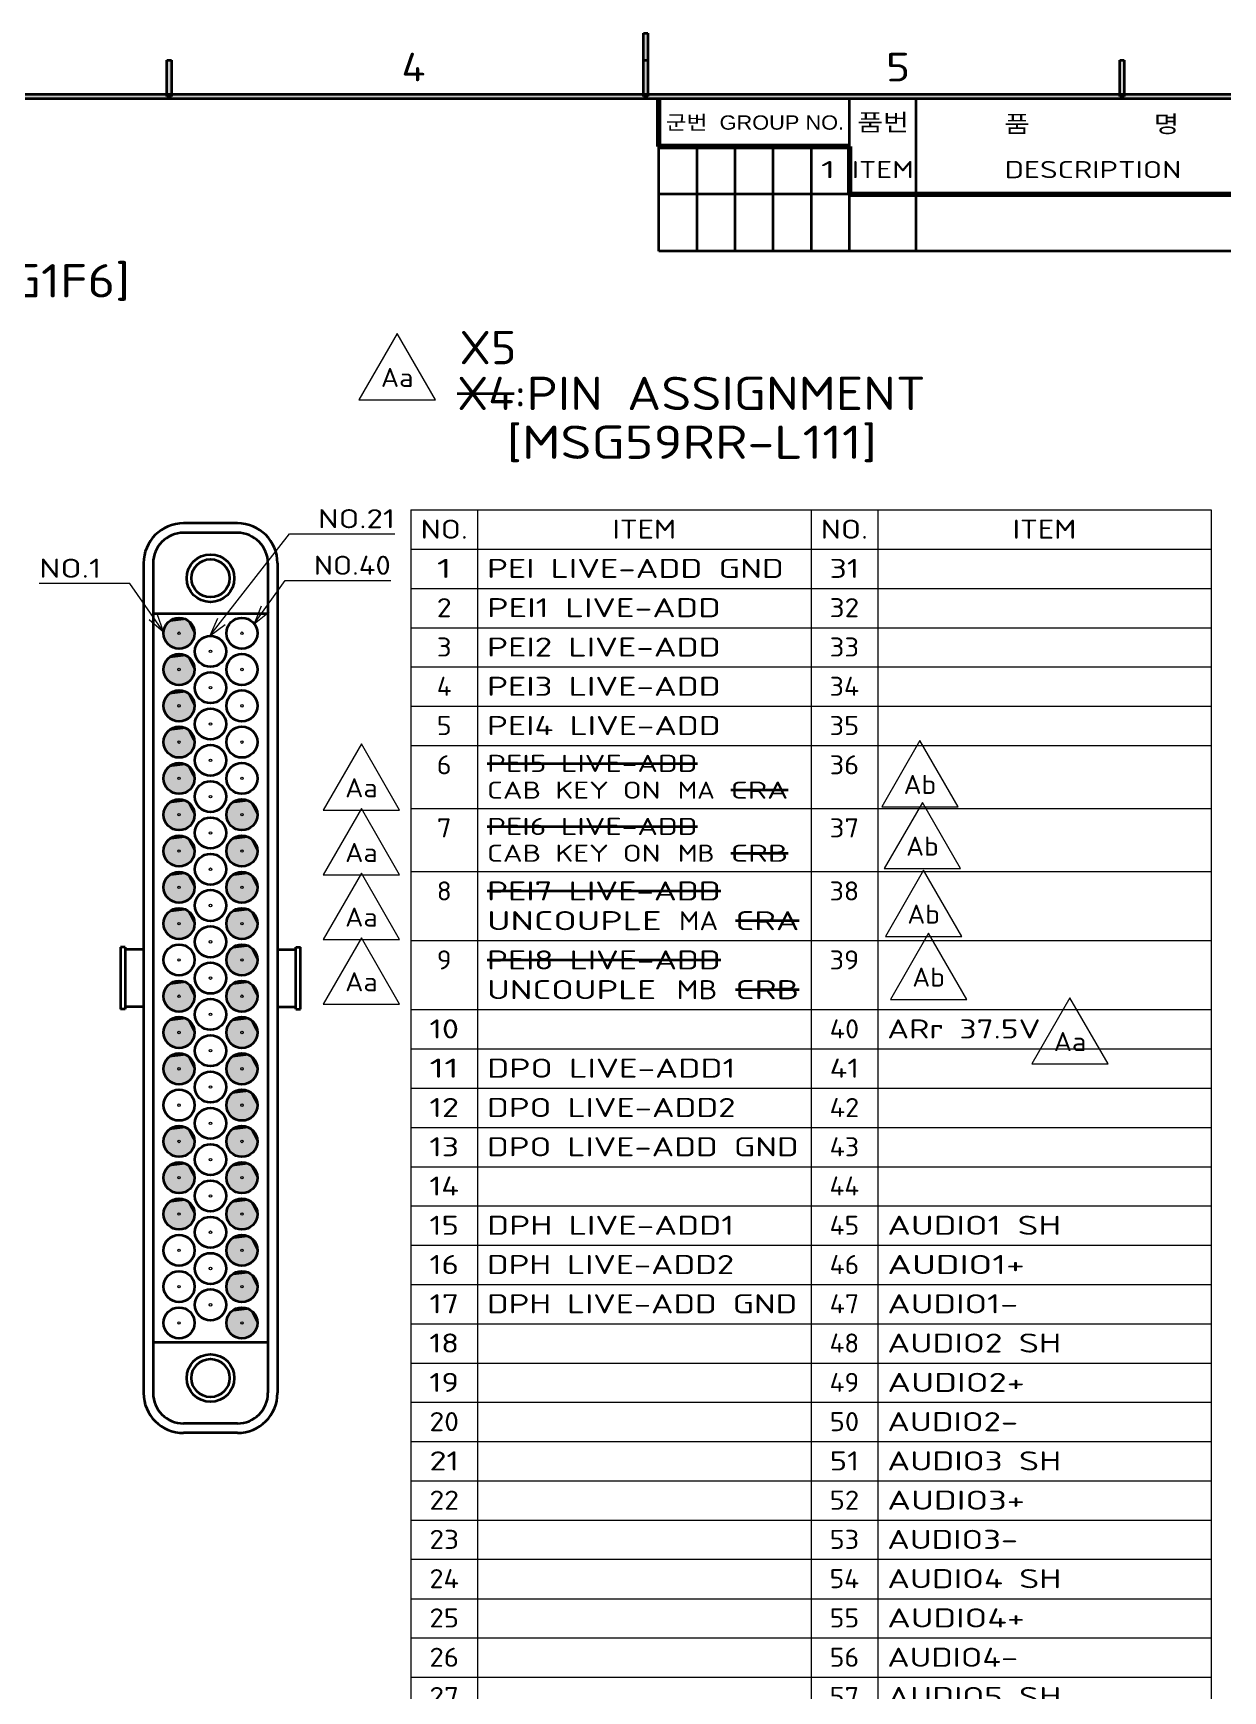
# Model space of a CAD drawing. Extents: x 23 to 417, y 3 to 294.
# Drawn here: x 155.7 to 280.6, y 119.7 to 293.7 of the extents above; entities that cross this region are included whole.
import ezdxf
from ezdxf.enums import TextEntityAlignment as Align

# ---------------------------------------------------------------- set-up
doc = ezdxf.new("R2010")
doc.units = 0
doc.layers.get('0').update_dxf_attribs({"lineweight": 13})
doc.layers.add('3', color=7, linetype='Continuous', lineweight=13)
doc.layers.add('5', color=7, linetype='Continuous', lineweight=13)
doc.styles.get("Standard").update_dxf_attribs({"font": 'isocp.shx'})
doc.styles.add('굴림', font='Gulim.ttf')

# ---------------------------------------------------------------- blocks, each defined once
blk = doc.blocks.new('BLOCK1994')
at = {"layer": '3', "color": 7, "lineweight": 13}
blk.add_text('4', height=3, dxfattribs=at).set_placement((194.37, 288.59), (196.9, 288.59), align=Align.FIT)
blk = doc.blocks.new('BLOCK1996')
at = {"layer": '3', "color": 7, "lineweight": 13}
blk.add_text('5', height=3, dxfattribs=at).set_placement((245.22, 288.59), (247.76, 288.59), align=Align.FIT)
blk = doc.blocks.new('BLOCK2020')
at = {"layer": '5', "color": 7, "lineweight": 13}
blk.add_text('ITEM', height=1.8, dxfattribs=at).set_placement((241.64, 278.43), (248.14, 278.43), align=Align.FIT)
blk = doc.blocks.new('BLOCK2021')
at = {"layer": '5', "color": 7, "lineweight": 13}
blk.add_text('DESCRIPTION', height=1.8, dxfattribs=at).set_placement((257.68, 278.43), (276.23, 278.43), align=Align.FIT)
blk = doc.blocks.new('BLOCK2034')
at = {"layer": '5', "color": 7, "lineweight": 13}
blk.add_text('1', height=1.8, dxfattribs=at).set_placement((238.4, 278.43), (239.92, 278.43), align=Align.FIT)
blk = doc.blocks.new('BLOCK2040')
at = {"layer": '3', "color": 7, "lineweight": 5}
blk.add_solid([(410.24, 287.24), (409.76, 286.76), (30, 287.24), (30, 286.76)], dxfattribs=at)
blk = doc.blocks.new('BLOCK2055')
at = {"layer": '3', "color": 7, "lineweight": 5}
blk.add_solid([(169.76, 290.8), (170.24, 290.8), (169.76, 287), (170.24, 287)], dxfattribs=at)
blk = doc.blocks.new('BLOCK2057')
at = {"layer": '3', "color": 7, "lineweight": 5}
blk.add_solid([(220.24, 293.65), (219.76, 293.65), (220.24, 287), (219.76, 287)], dxfattribs=at)
blk = doc.blocks.new('BLOCK2058')
at = {"layer": '3', "color": 7, "lineweight": 5}
blk.add_solid([(220.24, 290.8), (219.76, 290.8), (220.24, 287), (219.76, 287)], dxfattribs=at)
blk = doc.blocks.new('BLOCK2060')
at = {"layer": '3', "color": 7, "lineweight": 5}
blk.add_solid([(270.24, 290.8), (269.76, 290.8), (270.24, 287), (269.76, 287)], dxfattribs=at)
blk = doc.blocks.new('BLOCK2129')
at = {"layer": '3', "color": 7, "lineweight": 5}
blk.add_solid([(270.24, 290.8), (269.76, 290.8), (270.24, 287), (269.76, 287)], dxfattribs=at)
blk = doc.blocks.new('BLOCK2130')
at = {"layer": '3', "color": 7, "lineweight": 5}
blk.add_solid([(270.24, 290.8), (269.76, 290.8), (270.24, 287), (269.76, 287)], dxfattribs=at)
blk = doc.blocks.new('BLOCK2131')
at = {"layer": '3', "color": 7, "lineweight": 5}
blk.add_solid([(270.24, 290.8), (269.76, 290.8), (270.24, 287), (269.76, 287)], dxfattribs=at)
blk = doc.blocks.new('BLOCK2132')
at = {"layer": '3', "color": 7, "lineweight": 5}
blk.add_solid([(270.24, 290.8), (269.76, 290.8), (270.24, 287), (269.76, 287)], dxfattribs=at)
blk = doc.blocks.new('BLOCK2214')
at = {"color": 7, "lineweight": 13}
blk.add_text('[FRITS4102R20-29PB0G1F6]', height=3.5, dxfattribs=at).set_placement((284.99, 10.31), (350.21, 10.31), align=Align.FIT)
blk = doc.blocks.new('BLOCK2234')
at = {"color": 7, "lineweight": 13}
blk.add_lwpolyline([(370.5, -43.5), (378.51, -43.5), (374.5, -36.55)], close=True, dxfattribs=at)
blk.add_text('Aa', height=2, dxfattribs=at).set_placement((372.79, -42.15), (376.21, -42.15), align=Align.FIT)
blk = doc.blocks.new('BLOCK2235')
at = {"color": 7, "lineweight": 13}
blk.add_lwpolyline([(370.5, -50.28), (378.51, -50.28), (374.5, -43.34)], close=True, dxfattribs=at)
blk.add_text('Aa', height=2, dxfattribs=at).set_placement((372.79, -48.94), (376.21, -48.94), align=Align.FIT)
blk = doc.blocks.new('BLOCK2236')
at = {"color": 7, "lineweight": 13}
blk.add_lwpolyline([(370.5, -57.07), (378.51, -57.07), (374.5, -50.13)], close=True, dxfattribs=at)
blk.add_text('Aa', height=2, dxfattribs=at).set_placement((372.79, -55.72), (376.21, -55.72), align=Align.FIT)
blk = doc.blocks.new('BLOCK2237')
at = {"color": 7, "lineweight": 13}
blk.add_lwpolyline([(370.5, -63.85), (378.51, -63.85), (374.5, -56.91)], close=True, dxfattribs=at)
blk.add_text('Aa', height=2, dxfattribs=at).set_placement((372.79, -62.51), (376.21, -62.51), align=Align.FIT)
blk = doc.blocks.new('BLOCK2265')
at = {"color": 7, "lineweight": 35, "ltscale": 0.149514}
blk.add_line((461.24, 61.04), (467.22, 61.04), dxfattribs=at)
at = {"color": 7, "lineweight": 13}
for s, p, p2 in [('X4', (461.24, 59.29), (467.22, 59.29)), (':PIN ASSIGNMENT', (467.22, 59.29), (510.42, 59.29))]:
    blk.add_text(s, height=3.5, dxfattribs=at).set_placement(p, p2, align=Align.FIT)
blk = doc.blocks.new('BLOCK2266')
at = {"color": 7, "lineweight": 13}
for points in [[(430.43, 36.02), (426.89, 41.1), (417.37, 41.1)], [(428.9, 37.31), (430.43, 36.02), (429.75, 37.9)]]:
    blk.add_lwpolyline(points, dxfattribs=at)
blk.add_text('NO.1', height=2, dxfattribs=at).set_placement((417.37, 41.69), (423.89, 41.69), align=Align.FIT)
blk = doc.blocks.new('BLOCK2267')
at = {"color": 7, "lineweight": 13}
for points in [[(435.29, 35.59), (443.63, 46.3), (454.71, 46.3)], [(436.07, 37.43), (435.29, 35.59), (436.89, 36.8)]]:
    blk.add_lwpolyline(points, dxfattribs=at)
blk.add_text('NO.21', height=2, dxfattribs=at).set_placement((446.63, 46.89), (454.71, 46.89), align=Align.FIT)
blk = doc.blocks.new('BLOCK2268')
at = {"color": 7, "lineweight": 13}
for points in [[(439.95, 36.85), (443.2, 41.41), (454.27, 41.41)], [(440.65, 38.72), (439.95, 36.85), (441.49, 38.12)]]:
    blk.add_lwpolyline(points, dxfattribs=at)
blk.add_text('NO.40', height=2, dxfattribs=at).set_placement((446.2, 42), (454.27, 42), align=Align.FIT)
blk = doc.blocks.new('BLOCK2269')
at = {"color": 7, "lineweight": 13}
blk.add_text('[MSG59RR-L111]', height=3.5, dxfattribs=at).set_placement((466.44, 54.17), (505.3, 54.17), align=Align.FIT)
blk = doc.blocks.new('BLOCK2270')
at = {"color": 7, "lineweight": 13}
blk.add_text('X5', height=3.5, dxfattribs=at).set_placement((461.48, 64.1), (467.46, 64.1), align=Align.FIT)
blk = doc.blocks.new('BLOCK2271')
at = {"color": 7, "lineweight": 13}
blk.add_lwpolyline([(450.93, 60.37), (458.95, 60.37), (454.94, 67.31)], close=True, dxfattribs=at)
blk.add_text('Aa', height=2, dxfattribs=at).set_placement((453.23, 61.72), (456.65, 61.72), align=Align.FIT)
blk = doc.blocks.new('BLOCK2272')
at = {"color": 7, "lineweight": 13}
blk.add_lwpolyline([(521.55, -9.34), (529.57, -9.34), (525.56, -2.4)], close=True, dxfattribs=at)
blk.add_text('Aa', height=2, dxfattribs=at).set_placement((523.85, -7.99), (527.27, -7.99), align=Align.FIT)
blk = doc.blocks.new('BLOCK2273')
at = {"color": 1, "lineweight": 13}
blk.add_lwpolyline([(505.8, 17.66), (513.82, 17.66), (509.81, 24.6)], close=True, dxfattribs=at)
blk.add_text('Ab', height=2, dxfattribs=at).set_placement((508.1, 19), (511.52, 19), align=Align.FIT)
blk = doc.blocks.new('BLOCK2274')
at = {"color": 1, "lineweight": 13}
blk.add_lwpolyline([(506.06, 11.18), (514.08, 11.18), (510.07, 18.12)], close=True, dxfattribs=at)
blk.add_text('Ab', height=2, dxfattribs=at).set_placement((508.36, 12.52), (511.78, 12.52), align=Align.FIT)
blk = doc.blocks.new('BLOCK2275')
at = {"color": 1, "lineweight": 13}
blk.add_lwpolyline([(506.19, 4.05), (514.21, 4.05), (510.2, 10.99)], close=True, dxfattribs=at)
blk.add_text('Ab', height=2, dxfattribs=at).set_placement((508.49, 5.39), (511.91, 5.39), align=Align.FIT)
blk = doc.blocks.new('BLOCK2276')
at = {"color": 1, "lineweight": 13}
blk.add_lwpolyline([(506.71, -2.56), (514.73, -2.56), (510.72, 4.38)], close=True, dxfattribs=at)
blk.add_text('Ab', height=2, dxfattribs=at).set_placement((509.01, -1.22), (512.43, -1.22), align=Align.FIT)
blk = doc.blocks.new('BLOCK2277')
at = {"color": 7, "lineweight": 5}
for points in [[(432.86, 37.28), (430.84, 34.77), (430.42, 35.92), (430.52, 35.3)], [(432.86, 37.28), (430.42, 35.92), (430.92, 37.04), (430.56, 36.53)], [(432.86, 37.28), (431.94, 34.24), (430.84, 34.77), (431.34, 34.4)], [(432.86, 37.28), (430.92, 37.04), (432.05, 37.49), (431.44, 37.38)], [(432.86, 37.28), (433.1, 34.62), (431.94, 34.24), (432.56, 34.32)], [(432.86, 37.28), (433.33, 36.87), (433.67, 35.7), (433.61, 36.32)], [(432.86, 37.28), (433.67, 35.7), (433.1, 34.62), (433.49, 35.11)]]:
    blk.add_solid(points, dxfattribs=at)
blk = doc.blocks.new('BLOCK2278')
at = {"color": 7, "lineweight": 5}
for points in [[(432.86, 33.47), (430.84, 30.96), (430.42, 32.11), (430.52, 31.49)], [(432.86, 33.47), (430.42, 32.11), (430.92, 33.23), (430.56, 32.72)], [(432.86, 33.47), (431.94, 30.43), (430.84, 30.96), (431.34, 30.59)], [(432.86, 33.47), (430.92, 33.23), (432.05, 33.69), (431.44, 33.57)], [(432.86, 33.47), (433.1, 30.81), (431.94, 30.43), (432.56, 30.51)], [(432.86, 33.47), (433.33, 33.06), (433.67, 31.89), (433.61, 32.51)], [(432.86, 33.47), (433.67, 31.89), (433.1, 30.81), (433.49, 31.3)]]:
    blk.add_solid(points, dxfattribs=at)
blk = doc.blocks.new('BLOCK2279')
at = {"color": 7, "lineweight": 5}
for points in [[(432.86, 29.66), (430.84, 27.15), (430.42, 28.3), (430.52, 27.68)], [(432.86, 29.66), (430.42, 28.3), (430.92, 29.42), (430.56, 28.91)], [(432.86, 29.66), (431.94, 26.62), (430.84, 27.15), (431.34, 26.78)], [(432.86, 29.66), (430.92, 29.42), (432.05, 29.88), (431.44, 29.76)], [(432.86, 29.66), (433.1, 27), (431.94, 26.62), (432.56, 26.7)], [(432.86, 29.66), (433.33, 29.25), (433.67, 28.08), (433.61, 28.7)], [(432.86, 29.66), (433.67, 28.08), (433.1, 27), (433.49, 27.49)]]:
    blk.add_solid(points, dxfattribs=at)
blk = doc.blocks.new('BLOCK2280')
at = {"color": 7, "lineweight": 5}
for points in [[(432.86, 25.85), (430.84, 23.34), (430.42, 24.49), (430.52, 23.87)], [(432.86, 25.85), (430.42, 24.49), (430.92, 25.61), (430.56, 25.1)], [(432.86, 25.85), (431.94, 22.81), (430.84, 23.34), (431.34, 22.97)], [(432.86, 25.85), (430.92, 25.61), (432.05, 26.07), (431.44, 25.95)], [(432.86, 25.85), (433.1, 23.19), (431.94, 22.81), (432.56, 22.89)], [(432.86, 25.85), (433.33, 25.44), (433.67, 24.27), (433.61, 24.89)], [(432.86, 25.85), (433.67, 24.27), (433.1, 23.19), (433.49, 23.68)]]:
    blk.add_solid(points, dxfattribs=at)
blk = doc.blocks.new('BLOCK2281')
at = {"color": 7, "lineweight": 5}
for points in [[(432.86, 22.04), (430.84, 19.53), (430.42, 20.68), (430.52, 20.06)], [(432.86, 22.04), (430.42, 20.68), (430.92, 21.8), (430.56, 21.29)], [(432.86, 22.04), (431.94, 19), (430.84, 19.53), (431.34, 19.16)], [(432.86, 22.04), (430.92, 21.8), (432.05, 22.25), (431.44, 22.14)], [(432.86, 22.04), (433.1, 19.38), (431.94, 19), (432.56, 19.08)], [(432.86, 22.04), (433.33, 21.63), (433.67, 20.46), (433.61, 21.08)], [(432.86, 22.04), (433.67, 20.46), (433.1, 19.38), (433.49, 19.87)]]:
    blk.add_solid(points, dxfattribs=at)
blk = doc.blocks.new('BLOCK2282')
at = {"color": 7, "lineweight": 5}
for points in [[(432.86, 18.23), (430.84, 15.72), (430.42, 16.87), (430.52, 16.25)], [(432.86, 18.23), (430.42, 16.87), (430.92, 17.99), (430.56, 17.48)], [(432.86, 18.23), (431.94, 15.19), (430.84, 15.72), (431.34, 15.35)], [(432.86, 18.23), (430.92, 17.99), (432.05, 18.44), (431.44, 18.33)], [(432.86, 18.23), (433.1, 15.57), (431.94, 15.19), (432.56, 15.27)], [(432.86, 18.23), (433.33, 17.82), (433.67, 16.65), (433.61, 17.27)], [(432.86, 18.23), (433.67, 16.65), (433.1, 15.57), (433.49, 16.06)]]:
    blk.add_solid(points, dxfattribs=at)
blk = doc.blocks.new('BLOCK2283')
at = {"color": 7, "lineweight": 5}
for points in [[(432.86, 14.42), (430.84, 11.91), (430.42, 13.06), (430.52, 12.44)], [(432.86, 14.42), (430.42, 13.06), (430.92, 14.18), (430.56, 13.67)], [(432.86, 14.42), (431.94, 11.38), (430.84, 11.91), (431.34, 11.54)], [(432.86, 14.42), (430.92, 14.18), (432.05, 14.64), (431.44, 14.52)], [(432.86, 14.42), (433.1, 11.76), (431.94, 11.38), (432.56, 11.46)], [(432.86, 14.42), (433.33, 14.01), (433.67, 12.84), (433.61, 13.46)], [(432.86, 14.42), (433.67, 12.84), (433.1, 11.76), (433.49, 12.25)]]:
    blk.add_solid(points, dxfattribs=at)
blk = doc.blocks.new('BLOCK2284')
at = {"color": 7, "lineweight": 5}
for points in [[(432.86, 10.61), (430.84, 8.1), (430.42, 9.25), (430.52, 8.63)], [(432.86, 10.61), (430.42, 9.25), (430.92, 10.37), (430.56, 9.86)], [(432.86, 10.61), (431.94, 7.57), (430.84, 8.1), (431.34, 7.73)], [(432.86, 10.61), (430.92, 10.37), (432.05, 10.82), (431.44, 10.71)], [(432.86, 10.61), (433.1, 7.95), (431.94, 7.57), (432.56, 7.65)], [(432.86, 10.61), (433.33, 10.2), (433.67, 9.03), (433.61, 9.65)], [(432.86, 10.61), (433.67, 9.03), (433.1, 7.95), (433.49, 8.44)]]:
    blk.add_solid(points, dxfattribs=at)
blk = doc.blocks.new('BLOCK2285')
at = {"color": 7, "lineweight": 5}
for points in [[(432.86, 6.8), (430.92, 6.56), (432.05, 7.01), (431.44, 6.9)], [(432.86, 6.8), (430.84, 4.29), (430.42, 5.44), (430.52, 4.82)], [(432.86, 6.8), (430.42, 5.44), (430.92, 6.56), (430.56, 6.05)], [(432.86, 6.8), (431.94, 3.76), (430.84, 4.29), (431.34, 3.92)], [(432.86, 6.8), (433.1, 4.14), (431.94, 3.76), (432.56, 3.84)], [(432.86, 6.8), (433.33, 6.39), (433.67, 5.22), (433.61, 5.84)], [(432.86, 6.8), (433.67, 5.22), (433.1, 4.14), (433.49, 4.63)]]:
    blk.add_solid(points, dxfattribs=at)
blk = doc.blocks.new('BLOCK2286')
at = {"color": 7, "lineweight": 5}
for points in [[(432.86, -0.82), (430.84, -3.33), (430.42, -2.18), (430.52, -2.8)], [(432.86, -0.82), (430.42, -2.18), (430.92, -1.06), (430.56, -1.57)], [(432.86, -0.82), (431.94, -3.86), (430.84, -3.33), (431.34, -3.7)], [(432.86, -0.82), (430.92, -1.06), (432.05, -0.61), (431.44, -0.72)], [(432.86, -0.82), (433.1, -3.48), (431.94, -3.86), (432.56, -3.78)], [(432.86, -0.82), (433.33, -1.23), (433.67, -2.4), (433.61, -1.78)], [(432.86, -0.82), (433.67, -2.4), (433.1, -3.48), (433.49, -2.99)]]:
    blk.add_solid(points, dxfattribs=at)
blk = doc.blocks.new('BLOCK2287')
at = {"color": 7, "lineweight": 5}
for points in [[(432.86, -4.63), (430.84, -7.14), (430.42, -5.99), (430.52, -6.61)], [(432.86, -4.63), (430.42, -5.99), (430.92, -4.87), (430.56, -5.38)], [(432.86, -4.63), (431.94, -7.67), (430.84, -7.14), (431.34, -7.51)], [(432.86, -4.63), (430.92, -4.87), (432.05, -4.41), (431.44, -4.53)], [(432.86, -4.63), (433.1, -7.29), (431.94, -7.67), (432.56, -7.59)], [(432.86, -4.63), (433.33, -5.04), (433.67, -6.21), (433.61, -5.59)], [(432.86, -4.63), (433.67, -6.21), (433.1, -7.29), (433.49, -6.8)]]:
    blk.add_solid(points, dxfattribs=at)
blk = doc.blocks.new('BLOCK2288')
at = {"color": 7, "lineweight": 5}
for points in [[(432.86, -8.44), (430.84, -10.95), (430.42, -9.8), (430.52, -10.42)], [(432.86, -8.44), (430.42, -9.8), (430.92, -8.68), (430.56, -9.19)], [(432.86, -8.44), (431.94, -11.48), (430.84, -10.95), (431.34, -11.32)], [(432.86, -8.44), (430.92, -8.68), (432.05, -8.23), (431.44, -8.34)], [(432.86, -8.44), (433.1, -11.1), (431.94, -11.48), (432.56, -11.4)], [(432.86, -8.44), (433.33, -8.85), (433.67, -10.02), (433.61, -9.4)], [(432.86, -8.44), (433.67, -10.02), (433.1, -11.1), (433.49, -10.61)]]:
    blk.add_solid(points, dxfattribs=at)
blk = doc.blocks.new('BLOCK2289')
at = {"color": 7, "lineweight": 5}
for points in [[(432.86, -16.06), (430.84, -18.57), (430.42, -17.42), (430.52, -18.04)], [(432.86, -16.06), (430.42, -17.42), (430.92, -16.3), (430.56, -16.81)], [(432.86, -16.06), (431.94, -19.1), (430.84, -18.57), (431.34, -18.94)], [(432.86, -16.06), (430.92, -16.3), (432.05, -15.85), (431.44, -15.96)], [(432.86, -16.06), (433.1, -18.72), (431.94, -19.1), (432.56, -19.02)], [(432.86, -16.06), (433.33, -16.47), (433.67, -17.64), (433.61, -17.02)], [(432.86, -16.06), (433.67, -17.64), (433.1, -18.72), (433.49, -18.23)]]:
    blk.add_solid(points, dxfattribs=at)
blk = doc.blocks.new('BLOCK2290')
at = {"color": 7, "lineweight": 5}
for points in [[(432.86, -19.87), (430.84, -22.38), (430.42, -21.23), (430.52, -21.85)], [(432.86, -19.87), (430.42, -21.23), (430.92, -20.11), (430.56, -20.62)], [(432.86, -19.87), (431.94, -22.91), (430.84, -22.38), (431.34, -22.75)], [(432.86, -19.87), (430.92, -20.11), (432.05, -19.66), (431.44, -19.77)], [(432.86, -19.87), (433.1, -22.53), (431.94, -22.91), (432.56, -22.83)], [(432.86, -19.87), (433.33, -20.28), (433.67, -21.45), (433.61, -20.83)], [(432.86, -19.87), (433.67, -21.45), (433.1, -22.53), (433.49, -22.04)]]:
    blk.add_solid(points, dxfattribs=at)
blk = doc.blocks.new('BLOCK2291')
at = {"color": 7, "lineweight": 5}
for points in [[(432.86, -23.68), (430.84, -26.19), (430.42, -25.04), (430.52, -25.66)], [(432.86, -23.68), (430.42, -25.04), (430.92, -23.92), (430.56, -24.43)], [(432.86, -23.68), (431.94, -26.72), (430.84, -26.19), (431.34, -26.56)], [(432.86, -23.68), (430.92, -23.92), (432.05, -23.47), (431.44, -23.58)], [(432.86, -23.68), (433.1, -26.34), (431.94, -26.72), (432.56, -26.64)], [(432.86, -23.68), (433.33, -24.09), (433.67, -25.26), (433.61, -24.64)], [(432.86, -23.68), (433.67, -25.26), (433.1, -26.34), (433.49, -25.85)]]:
    blk.add_solid(points, dxfattribs=at)
blk = doc.blocks.new('BLOCK2292')
at = {"color": 7, "lineweight": 5}
for points in [[(439.46, 18.23), (437.44, 15.72), (437.02, 16.87), (437.12, 16.25)], [(439.46, 18.23), (437.02, 16.87), (437.52, 17.99), (437.16, 17.48)], [(439.46, 18.23), (438.54, 15.19), (437.44, 15.72), (437.94, 15.35)], [(439.46, 18.23), (437.52, 17.99), (438.65, 18.44), (438.04, 18.33)], [(439.46, 18.23), (439.7, 15.57), (438.54, 15.19), (439.16, 15.27)], [(439.46, 18.23), (439.93, 17.82), (440.27, 16.65), (440.21, 17.27)], [(439.46, 18.23), (440.27, 16.65), (439.7, 15.57), (440.09, 16.06)]]:
    blk.add_solid(points, dxfattribs=at)
blk = doc.blocks.new('BLOCK2293')
at = {"color": 7, "lineweight": 5}
for points in [[(439.46, 14.42), (437.44, 11.91), (437.02, 13.06), (437.12, 12.44)], [(439.46, 14.42), (437.02, 13.06), (437.52, 14.18), (437.16, 13.67)], [(439.46, 14.42), (438.54, 11.38), (437.44, 11.91), (437.94, 11.54)], [(439.46, 14.42), (437.52, 14.18), (438.65, 14.64), (438.04, 14.52)], [(439.46, 14.42), (439.7, 11.76), (438.54, 11.38), (439.16, 11.46)], [(439.46, 14.42), (439.93, 14.01), (440.27, 12.84), (440.21, 13.46)], [(439.46, 14.42), (440.27, 12.84), (439.7, 11.76), (440.09, 12.25)]]:
    blk.add_solid(points, dxfattribs=at)
blk = doc.blocks.new('BLOCK2294')
at = {"color": 7, "lineweight": 5}
for points in [[(439.46, 10.61), (437.44, 8.1), (437.02, 9.25), (437.12, 8.63)], [(439.46, 10.61), (437.02, 9.25), (437.52, 10.37), (437.16, 9.86)], [(439.46, 10.61), (438.54, 7.57), (437.44, 8.1), (437.94, 7.73)], [(439.46, 10.61), (437.52, 10.37), (438.65, 10.82), (438.04, 10.71)], [(439.46, 10.61), (439.7, 7.95), (438.54, 7.57), (439.16, 7.65)], [(439.46, 10.61), (439.93, 10.2), (440.27, 9.03), (440.21, 9.65)], [(439.46, 10.61), (440.27, 9.03), (439.7, 7.95), (440.09, 8.44)]]:
    blk.add_solid(points, dxfattribs=at)
blk = doc.blocks.new('BLOCK2295')
at = {"color": 7, "lineweight": 5}
for points in [[(439.46, 6.8), (437.52, 6.56), (438.65, 7.01), (438.04, 6.9)], [(439.46, 6.8), (437.44, 4.29), (437.02, 5.44), (437.12, 4.82)], [(439.46, 6.8), (437.02, 5.44), (437.52, 6.56), (437.16, 6.05)], [(439.46, 6.8), (438.54, 3.76), (437.44, 4.29), (437.94, 3.92)], [(439.46, 6.8), (439.7, 4.14), (438.54, 3.76), (439.16, 3.84)], [(439.46, 6.8), (439.93, 6.39), (440.27, 5.22), (440.21, 5.84)], [(439.46, 6.8), (440.27, 5.22), (439.7, 4.14), (440.09, 4.63)]]:
    blk.add_solid(points, dxfattribs=at)
blk = doc.blocks.new('BLOCK2296')
at = {"color": 7, "lineweight": 5}
for points in [[(439.46, 2.99), (437.44, 0.48), (437.02, 1.63), (437.12, 1.01)], [(439.46, 2.99), (437.02, 1.63), (437.52, 2.75), (437.16, 2.24)], [(439.46, 2.99), (438.54, -0.05), (437.44, 0.48), (437.94, 0.11)], [(439.46, 2.99), (437.52, 2.75), (438.65, 3.2), (438.04, 3.09)], [(439.46, 2.99), (439.7, 0.33), (438.54, -0.05), (439.16, 0.03)], [(439.46, 2.99), (439.93, 2.58), (440.27, 1.41), (440.21, 2.03)], [(439.46, 2.99), (440.27, 1.41), (439.7, 0.33), (440.09, 0.82)]]:
    blk.add_solid(points, dxfattribs=at)
blk = doc.blocks.new('BLOCK2297')
at = {"color": 7, "lineweight": 5}
for points in [[(439.46, -0.82), (437.44, -3.33), (437.02, -2.18), (437.12, -2.8)], [(439.46, -0.82), (437.02, -2.18), (437.52, -1.06), (437.16, -1.57)], [(439.46, -0.82), (438.54, -3.86), (437.44, -3.33), (437.94, -3.7)], [(439.46, -0.82), (437.52, -1.06), (438.65, -0.61), (438.04, -0.72)], [(439.46, -0.82), (439.7, -3.48), (438.54, -3.86), (439.16, -3.78)], [(439.46, -0.82), (439.93, -1.23), (440.27, -2.4), (440.21, -1.78)], [(439.46, -0.82), (440.27, -2.4), (439.7, -3.48), (440.09, -2.99)]]:
    blk.add_solid(points, dxfattribs=at)
blk = doc.blocks.new('BLOCK2298')
at = {"color": 7, "lineweight": 5}
for points in [[(439.46, -4.63), (437.44, -7.14), (437.02, -5.99), (437.12, -6.61)], [(439.46, -4.63), (437.02, -5.99), (437.52, -4.87), (437.16, -5.38)], [(439.46, -4.63), (438.54, -7.67), (437.44, -7.14), (437.94, -7.51)], [(439.46, -4.63), (437.52, -4.87), (438.65, -4.41), (438.04, -4.53)], [(439.46, -4.63), (439.7, -7.29), (438.54, -7.67), (439.16, -7.59)], [(439.46, -4.63), (439.93, -5.04), (440.27, -6.21), (440.21, -5.59)], [(439.46, -4.63), (440.27, -6.21), (439.7, -7.29), (440.09, -6.8)]]:
    blk.add_solid(points, dxfattribs=at)
blk = doc.blocks.new('BLOCK2299')
at = {"color": 7, "lineweight": 5}
for points in [[(439.46, -8.44), (437.44, -10.95), (437.02, -9.8), (437.12, -10.42)], [(439.46, -8.44), (437.02, -9.8), (437.52, -8.68), (437.16, -9.19)], [(439.46, -8.44), (438.54, -11.48), (437.44, -10.95), (437.94, -11.32)], [(439.46, -8.44), (437.52, -8.68), (438.65, -8.23), (438.04, -8.34)], [(439.46, -8.44), (439.7, -11.1), (438.54, -11.48), (439.16, -11.4)], [(439.46, -8.44), (439.93, -8.85), (440.27, -10.02), (440.21, -9.4)], [(439.46, -8.44), (440.27, -10.02), (439.7, -11.1), (440.09, -10.61)]]:
    blk.add_solid(points, dxfattribs=at)
blk = doc.blocks.new('BLOCK2300')
at = {"color": 7, "lineweight": 5}
for points in [[(439.46, -12.25), (437.52, -12.49), (438.65, -12.03), (438.04, -12.15)], [(439.46, -12.25), (437.44, -14.76), (437.02, -13.61), (437.12, -14.23)], [(439.46, -12.25), (437.02, -13.61), (437.52, -12.49), (437.16, -13)], [(439.46, -12.25), (438.54, -15.29), (437.44, -14.76), (437.94, -15.13)], [(439.46, -12.25), (439.7, -14.91), (438.54, -15.29), (439.16, -15.21)], [(439.46, -12.25), (439.93, -12.66), (440.27, -13.83), (440.21, -13.21)], [(439.46, -12.25), (440.27, -13.83), (439.7, -14.91), (440.09, -14.42)]]:
    blk.add_solid(points, dxfattribs=at)
blk = doc.blocks.new('BLOCK2301')
at = {"color": 7, "lineweight": 5}
for points in [[(439.46, -16.06), (437.44, -18.57), (437.02, -17.42), (437.12, -18.04)], [(439.46, -16.06), (437.02, -17.42), (437.52, -16.3), (437.16, -16.81)], [(439.46, -16.06), (438.54, -19.1), (437.44, -18.57), (437.94, -18.94)], [(439.46, -16.06), (437.52, -16.3), (438.65, -15.85), (438.04, -15.96)], [(439.46, -16.06), (439.7, -18.72), (438.54, -19.1), (439.16, -19.02)], [(439.46, -16.06), (439.93, -16.47), (440.27, -17.64), (440.21, -17.02)], [(439.46, -16.06), (440.27, -17.64), (439.7, -18.72), (440.09, -18.23)]]:
    blk.add_solid(points, dxfattribs=at)
blk = doc.blocks.new('BLOCK2302')
at = {"color": 7, "lineweight": 5}
for points in [[(439.46, -19.87), (437.44, -22.38), (437.02, -21.23), (437.12, -21.85)], [(439.46, -19.87), (437.02, -21.23), (437.52, -20.11), (437.16, -20.62)], [(439.46, -19.87), (438.54, -22.91), (437.44, -22.38), (437.94, -22.75)], [(439.46, -19.87), (437.52, -20.11), (438.65, -19.66), (438.04, -19.77)], [(439.46, -19.87), (439.7, -22.53), (438.54, -22.91), (439.16, -22.83)], [(439.46, -19.87), (439.93, -20.28), (440.27, -21.45), (440.21, -20.83)], [(439.46, -19.87), (440.27, -21.45), (439.7, -22.53), (440.09, -22.04)]]:
    blk.add_solid(points, dxfattribs=at)
blk = doc.blocks.new('BLOCK2303')
at = {"color": 7, "lineweight": 5}
for points in [[(439.46, -23.68), (437.44, -26.19), (437.02, -25.04), (437.12, -25.66)], [(439.46, -23.68), (437.02, -25.04), (437.52, -23.92), (437.16, -24.43)], [(439.46, -23.68), (438.54, -26.72), (437.44, -26.19), (437.94, -26.56)], [(439.46, -23.68), (437.52, -23.92), (438.65, -23.47), (438.04, -23.58)], [(439.46, -23.68), (439.7, -26.34), (438.54, -26.72), (439.16, -26.64)], [(439.46, -23.68), (439.93, -24.09), (440.27, -25.26), (440.21, -24.64)], [(439.46, -23.68), (440.27, -25.26), (439.7, -26.34), (440.09, -25.85)]]:
    blk.add_solid(points, dxfattribs=at)
blk = doc.blocks.new('BLOCK2304')
at = {"color": 7, "lineweight": 5}
for points in [[(439.46, -27.49), (437.44, -30), (437.02, -28.85), (437.12, -29.47)], [(439.46, -27.49), (437.02, -28.85), (437.52, -27.73), (437.16, -28.24)], [(439.46, -27.49), (438.54, -30.53), (437.44, -30), (437.94, -30.37)], [(439.46, -27.49), (437.52, -27.73), (438.65, -27.27), (438.04, -27.39)], [(439.46, -27.49), (439.7, -30.15), (438.54, -30.53), (439.16, -30.45)], [(439.46, -27.49), (439.93, -27.9), (440.27, -29.07), (440.21, -28.45)], [(439.46, -27.49), (440.27, -29.07), (439.7, -30.15), (440.09, -29.66)]]:
    blk.add_solid(points, dxfattribs=at)
blk = doc.blocks.new('BLOCK2305')
at = {"color": 7, "lineweight": 5}
for points in [[(439.46, -31.3), (437.44, -33.81), (437.02, -32.66), (437.12, -33.28)], [(439.46, -31.3), (437.02, -32.66), (437.52, -31.54), (437.16, -32.05)], [(439.46, -31.3), (438.54, -34.34), (437.44, -33.81), (437.94, -34.18)], [(439.46, -31.3), (437.52, -31.54), (438.65, -31.08), (438.04, -31.2)], [(439.46, -31.3), (439.7, -33.96), (438.54, -34.34), (439.16, -34.26)], [(439.46, -31.3), (439.93, -31.71), (440.27, -32.88), (440.21, -32.26)], [(439.46, -31.3), (440.27, -32.88), (439.7, -33.96), (440.09, -33.47)]]:
    blk.add_solid(points, dxfattribs=at)
blk = doc.blocks.new('BLOCK2306')
at = {"color": 7, "lineweight": 5}
for points in [[(439.46, -35.11), (437.44, -37.62), (437.02, -36.47), (437.12, -37.09)], [(439.46, -35.11), (437.02, -36.47), (437.52, -35.35), (437.16, -35.86)], [(439.46, -35.11), (438.54, -38.15), (437.44, -37.62), (437.94, -37.99)], [(439.46, -35.11), (437.52, -35.35), (438.65, -34.9), (438.04, -35.01)], [(439.46, -35.11), (439.7, -37.77), (438.54, -38.15), (439.16, -38.07)], [(439.46, -35.11), (439.93, -35.52), (440.27, -36.69), (440.21, -36.07)], [(439.46, -35.11), (440.27, -36.69), (439.7, -37.77), (440.09, -37.28)]]:
    blk.add_solid(points, dxfattribs=at)
blk = doc.blocks.new('BLOCK2307')
at = {"color": 7, "lineweight": 13}
for p, q in [((456.38, 48.82), (540.38, 48.82)), ((456.38, 48.82), (456.38, -90.18)), ((463.38, 48.82), (463.38, -90.18)), ((498.38, 48.82), (498.38, -90.18)), ((505.38, 48.82), (505.38, -90.18)), ((540.38, 48.82), (540.38, -90.18)), ((456.38, 44.7), (540.38, 44.7)), ((456.38, 40.57), (540.38, 40.57)), ((456.38, 36.45), (540.38, 36.45)), ((456.38, 32.33), (540.38, 32.33)), ((456.38, 28.21), (540.38, 28.21)), ((456.38, 24.09), (540.38, 24.09)), ((456.38, 17.47), (540.38, 17.47)), ((456.38, 10.85), (540.38, 10.85)), ((456.38, 3.61), (540.38, 3.61)), ((456.38, -3.63), (540.38, -3.63)), ((456.38, -7.76), (540.38, -7.76)), ((456.38, -11.88), (540.38, -11.88)), ((456.38, -16), (540.38, -16)), ((456.38, -20.12), (540.38, -20.12)), ((456.38, -24.24), (540.38, -24.24)), ((456.38, -28.36), (540.38, -28.36)), ((456.38, -32.48), (540.38, -32.48)), ((456.38, -36.61), (540.38, -36.61)), ((456.38, -40.73), (540.38, -40.73)), ((456.38, -44.85), (540.38, -44.85)), ((456.38, -48.97), (540.38, -48.97)), ((456.38, -53.09), (540.38, -53.09)), ((456.38, -57.21), (540.38, -57.21)), ((456.38, -61.33), (540.38, -61.33)), ((456.38, -65.46), (540.38, -65.46)), ((456.38, -69.58), (540.38, -69.58)), ((456.38, -73.7), (540.38, -73.7)), ((456.38, -77.82), (540.38, -77.82)), ((456.38, -81.94), (540.38, -81.94)), ((456.38, -86.06), (540.38, -86.06)), ((456.38, -90.18), (540.38, -90.18))]:
    blk.add_line(p, q, dxfattribs=at)
at = {"color": 7, "lineweight": 35}
for p, q in [((464.38, 22.21), (486.45, 22.21)), ((464.38, 15.6), (486.45, 15.6)), ((464.38, 8.82), (488.9, 8.82)), ((464.38, 1.58), (488.9, 1.58))]:
    blk.add_line(p, q, dxfattribs=at)
at = {"color": 7, "lineweight": 35, "ltscale": 0.150729}
for p, q in [((489.96, 19.42), (495.99, 19.42)), ((489.96, 12.8), (495.99, 12.8))]:
    blk.add_line(p, q, dxfattribs=at)
at = {"color": 7, "lineweight": 35, "ltscale": 0.167476}
for p, q in [((490.45, 5.72), (497.15, 5.72)), ((490.45, -1.52), (497.15, -1.52))]:
    blk.add_line(p, q, dxfattribs=at)
at = {"color": 7, "lineweight": 13}
for s, height, p, p2 in [('NO.', 2, (457.4, 45.79), (462.36, 45.79)), ('ITEM', 2, (477.54, 45.79), (484.22, 45.79)), ('NO.', 2, (499.4, 45.79), (504.36, 45.79)), ('ITEM', 2, (519.54, 45.79), (526.22, 45.79)), ('1', 2, (459.1, 41.67), (460.66, 41.67)), ('PEI LIVE-ADD GND', 2, (464.38, 41.67), (495.53, 41.67)), ('31', 2, (500.33, 41.67), (503.43, 41.67)), ('2', 2, (459.1, 37.55), (460.66, 37.55)), ('PEI1 LIVE-ADD', 2, (464.38, 37.55), (488.9, 37.55)), ('32', 2, (500.33, 37.55), (503.43, 37.55)), ('3', 2, (459.1, 33.42), (460.66, 33.42)), ('PEI2 LIVE-ADD', 2, (464.38, 33.42), (488.9, 33.42)), ('33', 2, (500.33, 33.42), (503.43, 33.42)), ('4', 2, (459.1, 29.3), (460.66, 29.3)), ('PEI3 LIVE-ADD', 2, (464.38, 29.3), (488.9, 29.3)), ('34', 2, (500.33, 29.3), (503.43, 29.3)), ('5', 2, (459.1, 25.18), (460.66, 25.18)), ('PEI4 LIVE-ADD', 2, (464.38, 25.18), (488.9, 25.18)), ('35', 2, (500.33, 25.18), (503.43, 25.18)), ('6', 2, (459.1, 21.06), (460.66, 21.06)), ('PEI5 LIVE-ADD', 1.8, (464.38, 21.31), (486.45, 21.31)), ('36', 2, (500.33, 21.06), (503.43, 21.06)), ('CAB KEY ON ', 1.8, (464.38, 18.5), (484.05, 18.5)), ('7', 2, (459.1, 14.44), (460.66, 14.44)), ('PEI6 LIVE-ADD', 1.8, (464.38, 14.69), (486.45, 14.69)), ('37', 2, (500.33, 14.44), (503.43, 14.44)), ('CAB KEY ON ', 1.8, (464.38, 11.88), (484.05, 11.88)), ('8', 2, (459.1, 7.82), (460.66, 7.82)), ('PEI7 LIVE-ADD', 2, (464.38, 7.82), (488.9, 7.82)), ('38', 2, (500.33, 7.82), (503.43, 7.82)), ('UNCOUPLE', 2, (464.38, 4.7), (482.71, 4.7)), ('9', 2, (459.1, 0.58), (460.66, 0.58)), ('PEI8 LIVE-ADD', 2, (464.38, 0.58), (488.9, 0.58)), ('39', 2, (500.33, 0.58), (503.43, 0.58)), ('UNCOUPLE ', 2, (464.38, -2.54), (483.88, -2.54)), ('10', 2, (458.33, -6.66), (461.43, -6.66)), ('40', 2, (500.33, -6.66), (503.43, -6.66)), ('ARr 37.5V', 2, (506.38, -6.66), (522.47, -6.66)), ('11', 2, (458.33, -10.78), (461.43, -10.78)), ('DPO LIVE-ADD1', 2, (464.38, -10.78), (490.45, -10.78)), ('41', 2, (500.33, -10.78), (503.43, -10.78)), ('12', 2, (458.33, -14.91), (461.43, -14.91)), ('DPO LIVE-ADD2', 2, (464.38, -14.91), (490.45, -14.91)), ('42', 2, (500.33, -14.91), (503.43, -14.91)), ('13', 2, (458.33, -19.03), (461.43, -19.03)), ('DPO LIVE-ADD GND', 2, (464.38, -19.03), (497.08, -19.03)), ('43', 2, (500.33, -19.03), (503.43, -19.03)), ('14', 2, (458.33, -23.15), (461.43, -23.15)), ('44', 2, (500.33, -23.15), (503.43, -23.15)), ('15', 2, (458.33, -27.27), (461.43, -27.27)), ('DPH LIVE-ADD1', 2, (464.38, -27.27), (490.3, -27.27)), ('45', 2, (500.33, -27.27), (503.43, -27.27)), ('AUDIO1 SH', 2, (506.38, -27.27), (524.64, -27.27)), ('16', 2, (458.33, -31.39), (461.43, -31.39)), ('DPH LIVE-ADD2', 2, (464.38, -31.39), (490.3, -31.39)), ('46', 2, (500.33, -31.39), (503.43, -31.39)), ('AUDIO1+', 2, (506.38, -31.39), (520.82, -31.39)), ('17', 2, (458.33, -35.51), (461.43, -35.51)), ('DPH LIVE-ADD GND', 2, (464.38, -35.51), (496.93, -35.51)), ('47', 2, (500.33, -35.51), (503.43, -35.51)), ('AUDIO1-', 2, (506.38, -35.51), (520.11, -35.51)), ('18', 2, (458.33, -39.63), (461.43, -39.63)), ('48', 2, (500.33, -39.63), (503.43, -39.63)), ('AUDIO2 SH', 2, (506.38, -39.63), (524.64, -39.63)), ('19', 2, (458.33, -43.76), (461.43, -43.76)), ('49', 2, (500.33, -43.76), (503.43, -43.76)), ('AUDIO2+', 2, (506.38, -43.76), (520.82, -43.76)), ('20', 2, (458.33, -47.88), (461.43, -47.88)), ('50', 2, (500.33, -47.88), (503.43, -47.88)), ('AUDIO2-', 2, (506.38, -47.88), (520.11, -47.88)), ('21', 2, (458.33, -52), (461.43, -52)), ('51', 2, (500.33, -52), (503.43, -52)), ('AUDIO3 SH', 2, (506.38, -52), (524.64, -52)), ('22', 2, (458.33, -56.12), (461.43, -56.12)), ('52', 2, (500.33, -56.12), (503.43, -56.12)), ('AUDIO3+', 2, (506.38, -56.12), (520.82, -56.12)), ('23', 2, (458.33, -60.24), (461.43, -60.24)), ('53', 2, (500.33, -60.24), (503.43, -60.24)), ('AUDIO3-', 2, (506.38, -60.24), (520.11, -60.24)), ('24', 2, (458.33, -64.36), (461.43, -64.36)), ('54', 2, (500.33, -64.36), (503.43, -64.36)), ('AUDIO4 SH', 2, (506.38, -64.36), (524.64, -64.36)), ('25', 2, (458.33, -68.48), (461.43, -68.48)), ('55', 2, (500.33, -68.48), (503.43, -68.48)), ('AUDIO4+', 2, (506.38, -68.48), (520.82, -68.48)), ('26', 2, (458.33, -72.61), (461.43, -72.61)), ('56', 2, (500.33, -72.61), (503.43, -72.61)), ('AUDIO4-', 2, (506.38, -72.61), (520.11, -72.61)), ('27', 2, (458.33, -76.73), (461.43, -76.73)), ('57', 2, (500.33, -76.73), (503.43, -76.73)), ('AUDIO5 SH', 2, (506.38, -76.73), (524.64, -76.73)), ('28', 2, (458.33, -80.85), (461.43, -80.85)), ('58', 2, (500.33, -80.85), (503.43, -80.85)), ('AUDIO5+', 2, (506.38, -80.85), (520.82, -80.85)), ('29', 2, (458.33, -84.97), (461.43, -84.97)), ('59', 2, (500.33, -84.97), (503.43, -84.97)), ('AUDIO5-', 2, (506.38, -84.97), (520.11, -84.97)), ('30', 2, (458.33, -89.09), (461.43, -89.09))]:
    blk.add_text(s, height=height, dxfattribs=at).set_placement(p, p2, align=Align.FIT)
at = {"color": 1, "lineweight": 13}
for s, height, p, p2 in [('MA ', 1.8, (484.41, 18.5), (489.6, 18.5)), ('CRA', 1.8, (489.96, 18.5), (495.99, 18.5)), ('MB ', 1.8, (484.41, 11.88), (489.6, 11.88)), ('CRB', 1.8, (489.96, 11.88), (495.99, 11.88)), (' MA ', 2, (483.11, 4.7), (490.05, 4.7)), ('CRA', 2, (490.45, 4.7), (497.15, 4.7)), ('MB ', 2, (484.28, -2.54), (490.05, -2.54)), ('CRB', 2, (490.45, -2.54), (497.15, -2.54))]:
    blk.add_text(s, height=height, dxfattribs=at).set_placement(p, p2, align=Align.FIT)

msp = doc.modelspace()

# ---------------------------------------------------------------- linework, layer by layer
at = {"color": 7, "lineweight": 35, "ltscale": 0.4}
for p, q in [((221.4, 270.76), (221.4, 286.76)), ((241.4, 270.76), (241.4, 286.76)), ((248.4, 270.76), (248.4, 286.76))]:
    msp.add_line(p, q, dxfattribs=at)
at = {"color": 7, "lineweight": 140, "ltscale": 0.125}
for p, q in [((221.4, 281.76), (221.4, 286.76)), ((241.4, 281.76), (241.4, 276.76))]:
    msp.add_line(p, q, dxfattribs=at)
at = {"color": 7, "lineweight": 100, "ltscale": 0.5}
msp.add_line((241.4, 281.76), (221.4, 281.76), dxfattribs=at)
at = {"color": 7, "lineweight": 140, "ltscale": 0.5}
msp.add_line((221.4, 281.76), (241.4, 281.76), dxfattribs=at)
at = {"color": 7, "lineweight": 35, "ltscale": 0.275}
for p, q in [((225.4, 270.76), (225.4, 281.76)), ((229.4, 270.76), (229.4, 281.76)), ((233.4, 270.76), (233.4, 281.76)), ((237.4, 270.76), (237.4, 281.76))]:
    msp.add_line(p, q, dxfattribs=at)
at = {"color": 7, "lineweight": 35}
for p, q in [((409.76, 276.76), (221.4, 276.76)), ((409.76, 270.76), (221.4, 270.76)), ((167.3, 238.01), (167.3, 150.93)), ((168.3, 238.01), (168.3, 150.93)), ((180.36, 238.01), (180.36, 150.93)), ((181.36, 238.01), (181.36, 150.93))]:
    msp.add_line(p, q, dxfattribs=at)
at = {"color": 7, "lineweight": 140}
msp.add_line((241.4, 276.76), (409.76, 276.76), dxfattribs=at)
at = {"color": 7, "lineweight": 35, "ltscale": 0.1415}
for p, q in [((177.16, 242.21), (171.5, 242.21)), ((177.16, 241.21), (171.5, 241.21)), ((177.16, 147.73), (171.5, 147.73)), ((177.16, 146.73), (171.5, 146.73))]:
    msp.add_line(p, q, dxfattribs=at)
at = {"color": 7, "lineweight": 35, "ltscale": 0.3015}
for p, q in [((180.36, 232.71), (168.3, 232.71)), ((180.36, 156.23), (168.3, 156.23))]:
    msp.add_line(p, q, dxfattribs=at)
at = {"color": 7, "lineweight": 35, "ltscale": 0.08125}
for p, q in [((164.87, 197.72), (164.87, 194.47)), ((165.37, 197.72), (165.37, 194.47)), ((183.29, 194.47), (183.29, 197.72)), ((183.79, 194.47), (183.79, 197.72)), ((164.87, 194.47), (164.87, 191.22)), ((165.37, 194.47), (165.37, 191.22)), ((183.29, 191.22), (183.29, 194.47)), ((183.79, 191.22), (183.79, 194.47))]:
    msp.add_line(p, q, dxfattribs=at)
at = {"color": 7, "lineweight": 35, "ltscale": 0.0125}
for p, q in [((165.37, 197.72), (164.87, 197.72)), ((183.29, 197.72), (183.79, 197.72)), ((165.37, 191.22), (164.87, 191.22)), ((183.29, 191.22), (183.79, 191.22))]:
    msp.add_line(p, q, dxfattribs=at)
at = {"color": 7, "lineweight": 35, "ltscale": 0.04825}
for p, q in [((167.3, 197.47), (165.37, 197.47)), ((181.36, 197.47), (183.29, 197.47)), ((167.3, 191.47), (165.37, 191.47)), ((181.36, 191.47), (183.29, 191.47))]:
    msp.add_line(p, q, dxfattribs=at)
at = {"color": 7, "lineweight": 35}
for centre, radius in [((174.33, 236.44), 2.5), ((174.33, 236.44), 2), ((171.03, 230.67), 1.63), ((177.63, 230.67), 1.63), ((174.33, 228.76), 1.63), ((171.03, 226.86), 1.63), ((177.63, 226.86), 1.63), ((174.33, 224.95), 1.63), ((171.03, 223.05), 1.63), ((177.63, 223.05), 1.63), ((174.33, 221.14), 1.63), ((171.03, 219.24), 1.63), ((177.63, 219.24), 1.63), ((174.33, 217.33), 1.63), ((171.03, 215.43), 1.63), ((177.63, 215.43), 1.63), ((174.33, 213.52), 1.63), ((171.03, 211.62), 1.63), ((177.63, 211.62), 1.63), ((174.33, 209.71), 1.63), ((171.03, 207.81), 1.63), ((177.63, 207.81), 1.63), ((174.33, 205.9), 1.63), ((171.03, 204), 1.63), ((177.63, 204), 1.63), ((174.33, 202.09), 1.63), ((171.03, 200.19), 1.63), ((177.63, 200.19), 1.63), ((174.33, 198.28), 1.63), ((171.03, 196.38), 1.63), ((177.63, 196.38), 1.63), ((174.33, 194.47), 1.63), ((171.03, 192.57), 1.63), ((177.63, 192.57), 1.63), ((174.33, 190.66), 1.63), ((171.03, 188.76), 1.63), ((177.63, 188.76), 1.63), ((174.33, 186.85), 1.63), ((171.03, 184.95), 1.63), ((177.63, 184.95), 1.63), ((174.33, 183.04), 1.63), ((171.03, 181.14), 1.63), ((177.63, 181.14), 1.63), ((174.33, 179.23), 1.63), ((171.03, 177.33), 1.63), ((177.63, 177.33), 1.63), ((174.33, 175.42), 1.63), ((171.03, 173.52), 1.63), ((177.63, 173.52), 1.63), ((174.33, 171.61), 1.63), ((171.03, 169.71), 1.63), ((177.63, 169.71), 1.63), ((174.33, 167.8), 1.63), ((171.03, 165.9), 1.63), ((177.63, 165.9), 1.63), ((174.33, 163.99), 1.63), ((171.03, 162.09), 1.63), ((177.63, 162.09), 1.63), ((174.33, 160.18), 1.63), ((171.03, 158.28), 1.63), ((177.63, 158.28), 1.63), ((174.33, 152.5), 2.5), ((174.33, 152.5), 2)]:
    msp.add_circle(centre, radius, dxfattribs=at)
at = {"color": 7, "lineweight": 13}
for centre in [(171.03, 230.67), (177.63, 230.67), (174.33, 228.76), (171.03, 226.86), (177.63, 226.86), (174.33, 224.95), (171.03, 223.05), (177.63, 223.05), (174.33, 221.14), (171.03, 219.24), (177.63, 219.24), (174.33, 217.33), (171.03, 215.43), (177.63, 215.43), (174.33, 213.52), (171.03, 211.62), (177.63, 211.62), (174.33, 209.71), (171.03, 207.81), (177.63, 207.81), (174.33, 205.9), (171.03, 204), (177.63, 204), (174.33, 202.09), (171.03, 200.19), (177.63, 200.19), (174.33, 198.28), (171.03, 196.38), (177.63, 196.38), (174.33, 194.47), (171.03, 192.57), (177.63, 192.57), (174.33, 190.66), (171.03, 188.76), (177.63, 188.76), (174.33, 186.85), (171.03, 184.95), (177.63, 184.95), (174.33, 183.04), (171.03, 181.14), (177.63, 181.14), (174.33, 179.23), (171.03, 177.33), (177.63, 177.33), (174.33, 175.42), (171.03, 173.52), (177.63, 173.52), (174.33, 171.61), (171.03, 169.71), (177.63, 169.71), (174.33, 167.8), (171.03, 165.9), (177.63, 165.9), (174.33, 163.99), (171.03, 162.09), (177.63, 162.09), (174.33, 160.18), (171.03, 158.28), (177.63, 158.28)]:
    msp.add_circle(centre, 0.13, dxfattribs=at)
at = {"color": 7, "lineweight": 35}
for centre, radius, start, end in [((171.5, 238.01), 4.2, 90, 180), ((177.16, 238.01), 4.2, 0, 90), ((171.5, 238.01), 3.2, 90, 180), ((177.16, 238.01), 3.2, 0, 90), ((171.5, 150.93), 4.2, 180, 270), ((171.5, 150.93), 3.2, 180, 270), ((177.16, 150.93), 4.2, 270, 360), ((177.16, 150.93), 3.2, 270, 360)]:
    msp.add_arc(centre, radius, start, end, dxfattribs=at)
at = {"layer": '3', "color": 7, "lineweight": 35, "ltscale": 0.16625}
for p, q in [((219.76, 287), (219.76, 293.65)), ((220.24, 293.65), (220.24, 287))]:
    msp.add_line(p, q, dxfattribs=at)
at = {"layer": '3', "color": 7, "lineweight": 35, "ltscale": 0.011875}
for p, q in [((219.76, 293.65), (220.24, 293.65)), ((169.76, 290.8), (170.24, 290.8)), ((219.76, 290.8), (220.24, 290.8)), ((269.76, 290.8), (270.24, 290.8)), ((170.24, 287), (169.76, 287)), ((220.24, 287), (219.76, 287)), ((220.24, 287), (219.76, 287)), ((270.24, 287), (269.76, 287))]:
    msp.add_line(p, q, dxfattribs=at)
at = {"layer": '3', "color": 7, "lineweight": 35, "ltscale": 0.095}
for p, q in [((169.76, 287), (169.76, 290.8)), ((170.24, 290.8), (170.24, 287)), ((219.76, 287), (219.76, 290.8)), ((220.24, 290.8), (220.24, 287)), ((269.76, 287), (269.76, 290.8)), ((270.24, 290.8), (270.24, 287))]:
    msp.add_line(p, q, dxfattribs=at)
at = {"layer": '3', "color": 7, "lineweight": 35}
for p, q in [((30, 287.24), (410.24, 287.24)), ((409.76, 286.76), (30, 286.76))]:
    msp.add_line(p, q, dxfattribs=at)

# ---------------------------------------------------------------- block references
at = {"lineweight": 0}
for name, p in [('BLOCK2214', (-184.33, 255.6)), ('BLOCK2271', (-261.02, 194.8)), ('BLOCK2270', (-261.02, 194.8)), ('BLOCK2265', (-261.02, 194.8)), ('BLOCK2269', (-261.02, 194.8)), ('BLOCK2267', (-261.02, 194.8)), ('BLOCK2307', (-261.02, 194.8)), ('BLOCK2266', (-261.02, 194.8)), ('BLOCK2268', (-261.02, 194.8)), ('BLOCK2277', (-261.02, 194.8)), ('BLOCK2278', (-261.02, 194.8)), ('BLOCK2279', (-261.02, 194.8)), ('BLOCK2280', (-261.02, 194.8)), ('BLOCK2273', (-261.02, 194.8)), ('BLOCK2234', (-184.33, 255.6)), ('BLOCK2281', (-261.02, 194.8)), ('BLOCK2282', (-261.02, 194.8)), ('BLOCK2292', (-261.02, 194.8)), ('BLOCK2235', (-184.33, 255.6)), ('BLOCK2274', (-261.02, 194.8)), ('BLOCK2283', (-261.02, 194.8)), ('BLOCK2293', (-261.02, 194.8)), ('BLOCK2284', (-261.02, 194.8)), ('BLOCK2294', (-261.02, 194.8)), ('BLOCK2236', (-184.33, 255.6)), ('BLOCK2275', (-261.02, 194.8)), ('BLOCK2285', (-261.02, 194.8)), ('BLOCK2295', (-261.02, 194.8)), ('BLOCK2237', (-184.33, 255.6)), ('BLOCK2276', (-261.02, 194.8)), ('BLOCK2296', (-261.02, 194.8)), ('BLOCK2286', (-261.02, 194.8)), ('BLOCK2297', (-261.02, 194.8)), ('BLOCK2272', (-261.02, 194.8)), ('BLOCK2287', (-261.02, 194.8)), ('BLOCK2298', (-261.02, 194.8)), ('BLOCK2288', (-261.02, 194.8)), ('BLOCK2299', (-261.02, 194.8)), ('BLOCK2300', (-261.02, 194.8)), ('BLOCK2289', (-261.02, 194.8)), ('BLOCK2301', (-261.02, 194.8)), ('BLOCK2290', (-261.02, 194.8)), ('BLOCK2302', (-261.02, 194.8)), ('BLOCK2291', (-261.02, 194.8)), ('BLOCK2303', (-261.02, 194.8)), ('BLOCK2304', (-261.02, 194.8)), ('BLOCK2305', (-261.02, 194.8)), ('BLOCK2306', (-261.02, 194.8))]:
    msp.add_blockref(name, p, dxfattribs=at)
at = {"layer": '3', "lineweight": 0}
for name in ['BLOCK2057', 'BLOCK2055', 'BLOCK1994', 'BLOCK2058', 'BLOCK1996', 'BLOCK2060', 'BLOCK2129', 'BLOCK2130', 'BLOCK2131', 'BLOCK2132', 'BLOCK2040']:
    msp.add_blockref(name, (0, 0), dxfattribs=at)
at = {"layer": '5', "lineweight": 0}
for name in ['BLOCK2034', 'BLOCK2020', 'BLOCK2021']:
    msp.add_blockref(name, (0, 0), dxfattribs=at)

# ---------------------------------------------------------------- texts
at = {"layer": '5', "color": 7, "lineweight": 13, "style": '굴림'}
for s, height, width, p, p2 in [('품번', 1.8, 1.100096, (242.22, 283.39), (247.62, 283.39)), ('군번  GROUP NO.', 1.5, 1.09506, (222.11, 283.52), (240.83, 283.52)), ('품                 명', 1.8, 0.975708, (257.66, 283.22), (276, 283.22))]:
    msp.add_text(s, height=height, dxfattribs=dict(at, width=width)).set_placement(p, p2, align=Align.FIT)

doc.saveas('drawing.dxf')
